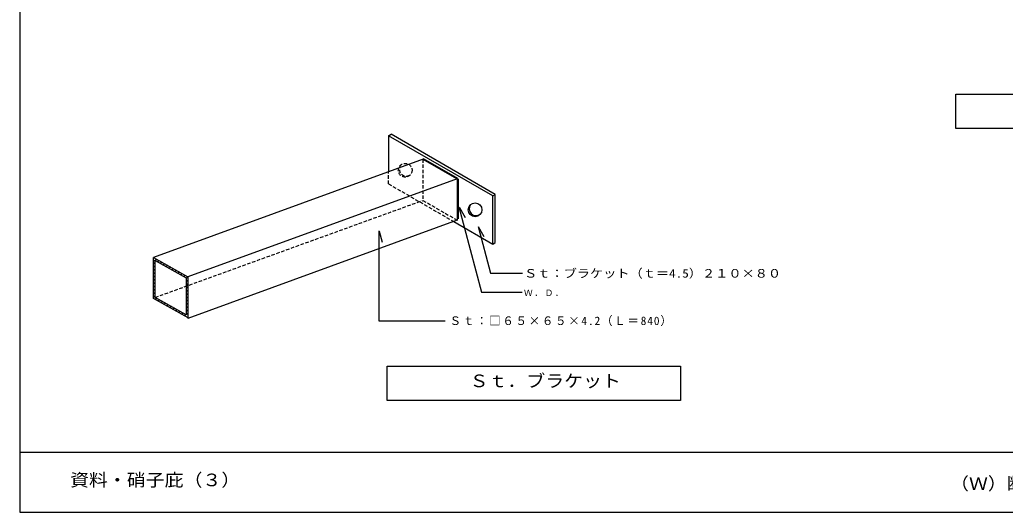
# Model space of a CAD drawing. Units: millimetres at full size, sheet at 1:2, with parts at other scales. Extents: x -1273 to 568, y -396 to 2866.
# Drawn here: x -550 to 138, y -396 to -53 of the extents above; entities that cross this region are included whole.
import ezdxf
from ezdxf.enums import TextEntityAlignment as Align

# ---------------------------------------------------------------- set-up
doc = ezdxf.new("R2010")
doc.units = ezdxf.units.MM
doc.header["$LTSCALE"] = 2
doc.linetypes.add('DASHED1', pattern=[1.8, 1.2, -0.6])
for name, color, linetype in [('0-0', 134, 'Continuous'), ('1-0', 7, 'Continuous'), ('2-0', 7, 'Continuous')]:
    doc.layers.add(name, color=color, linetype=linetype)
doc.styles.add('ＭＳ ゴシック', font='')
doc.styles.get('ＭＳ ゴシック').set_extended_font_data('MS Gothic')

msp = doc.modelspace()

# ---------------------------------------------------------------- linework, layer by layer
at = {"layer": '0-0'}
for p, q in [((-550, 402), (-550, -396)), ((-550, -354), (568, -354)), ((-550, -396), (568, -396))]:
    msp.add_line(p, q, dxfattribs=at)
at = {"layer": '1-0'}
for points in [[(103.34, -104.559), (308.037, -104.559), (308.037, -128.42), (103.34, -128.42)], [(-293.498, -294.187), (-88.8, -294.187), (-88.8, -318.047), (-293.498, -318.047)]]:
    msp.add_lwpolyline(points, close=True, dxfattribs=at)
at = {"layer": '2-0'}
for p, q in [((-292.655, -133.524), (-290.855, -132.485)), ((-219.909, -175.524), (-292.655, -133.524)), ((-292.655, -133.524), (-292.655, -158.7)), ((-218.109, -174.485), (-290.855, -132.485)), ((-268.364, -149.858), (-456.683, -218.401)), ((-244.655, -163.546), (-268.364, -149.858)), ((-244.655, -163.546), (-432.594, -231.95)), ((-244.655, -163.546), (-244.655, -192.475)), ((-219.909, -175.524), (-218.109, -174.485)), ((-219.909, -209.072), (-219.909, -175.524)), ((-218.109, -208.032), (-218.109, -174.485)), ((-243.051, -183.639), (-239.051, -190.567)), ((-244.655, -192.475), (-432.594, -260.879)), ((-247.109, -193.368), (-219.909, -209.072)), ((-230.093, -196.913), (-221.396, -229.371)), ((-230.093, -196.913), (-226.093, -203.842)), ((-299.111, -200.078), (-297.04, -207.805)), ((-219.909, -209.072), (-218.109, -208.032)), ((-456.726, -218.377), (-432.594, -231.95)), ((-456.726, -246.948), (-456.726, -218.377)), ((-454.353, -219.711), (-456.726, -221.082)), ((-455.438, -222.185), (-456.726, -222.929)), ((-455.446, -224.5), (-456.726, -225.239)), ((-455.446, -226.809), (-456.726, -227.548)), ((-455.446, -246.2), (-455.446, -220.565)), ((-455.446, -220.565), (-433.874, -232.699)), ((-452.732, -220.623), (-454.02, -221.367)), ((-450.706, -221.763), (-451.994, -222.507)), ((-448.68, -222.902), (-449.968, -223.646)), ((-446.654, -224.042), (-447.942, -224.786)), ((-444.628, -225.182), (-445.916, -225.926)), ((-442.601, -226.321), (-443.89, -227.065)), ((-455.446, -229.118), (-456.726, -229.857)), ((-455.446, -231.428), (-456.726, -232.167)), ((-455.446, -233.737), (-456.726, -234.476)), ((-441.518, -228.005), (-441.864, -228.205)), ((-440.575, -227.461), (-441.518, -228.005)), ((-438.549, -228.601), (-439.838, -229.344)), ((-436.523, -229.74), (-437.812, -230.484)), ((-434.497, -230.88), (-435.785, -231.624)), ((-433.874, -232.699), (-433.874, -258.339)), ((-432.594, -232.09), (-433.817, -232.797)), ((-432.594, -231.95), (-432.594, -260.879)), ((-221.396, -229.371), (-199.12, -229.371)), ((-455.446, -236.047), (-456.726, -236.786)), ((-455.446, -238.356), (-456.726, -239.095)), ((-455.446, -240.665), (-456.726, -241.404)), ((-432.594, -234.4), (-433.874, -235.139)), ((-432.594, -236.709), (-433.874, -237.448)), ((-432.594, -239.019), (-433.874, -239.758)), ((-455.446, -242.975), (-456.726, -243.714)), ((-455.446, -245.284), (-456.726, -246.023)), ((-432.495, -260.583), (-456.726, -246.948)), ((-454.223, -246.888), (-455.512, -247.631)), ((-433.874, -258.339), (-455.446, -246.2)), ((-432.594, -241.328), (-433.874, -242.067)), ((-432.594, -243.637), (-433.874, -244.376)), ((-432.594, -245.947), (-433.874, -246.686)), ((-452.198, -248.028), (-453.486, -248.771)), ((-450.172, -249.167), (-451.46, -249.911)), ((-448.146, -250.307), (-449.435, -251.051)), ((-446.121, -251.447), (-447.409, -252.191)), ((-444.095, -252.587), (-445.383, -253.331)), ((-442.069, -253.727), (-443.358, -254.471)), ((-432.594, -248.256), (-433.874, -248.995)), ((-432.594, -250.566), (-433.874, -251.305)), ((-432.594, -252.875), (-433.874, -253.614)), ((-440.044, -254.867), (-441.332, -255.611)), ((-438.018, -256.007), (-439.306, -256.751)), ((-435.992, -257.147), (-437.281, -257.89)), ((-432.594, -257.494), (-435.255, -259.03)), ((-432.594, -255.184), (-433.874, -255.923)), ((-432.594, -259.803), (-433.229, -260.17))]:
    msp.add_line(p, q, dxfattribs=at)
at = {"layer": '2-0', "color": 134}
for p, q in [((-268.647, -149.83), (-245.185, -163.375)), ((-268.472, -149.304), (-244.464, -163.165)), ((-244.654, -163.665), (-244.654, -192.036)), ((-244.129, -163.49), (-244.129, -191.511))]:
    msp.add_line(p, q, dxfattribs=at)
at = {"layer": '2-0', "linetype": 'DASHED1'}
for p, q in [((-292.655, -167.072), (-292.655, -158.7)), ((-292.655, -167.072), (-247.109, -193.368)), ((-455.446, -246.2), (-268.655, -178.619))]:
    msp.add_line(p, q, dxfattribs=at)
msp.add_lwpolyline([(-268.655, -149.997), (-268.655, -178.619), (-244.655, -192.475)], dxfattribs=at)
at = {"layer": '2-0'}
for points in [[(-243.683, -183.007), (-227.749, -242.474), (-199.436, -242.474)], [(-299.483, -199.719), (-299.483, -262.592), (-253.032, -262.592)]]:
    msp.add_lwpolyline(points, dxfattribs=at)
at = {"layer": '2-0', "linetype": 'DASHED1'}
msp.add_circle((-281.007, -157.58), 4.8, dxfattribs=at)
at = {"layer": '2-0'}
msp.add_circle((-232.282, -185.154), 4.8, dxfattribs=at)
at = {"layer": '2-0', "linetype": 'DASHED1'}
msp.add_arc((-280.304, -156.872), 4.8, 141.19485, 309.26353, dxfattribs=at)
at = {"layer": '2-0'}
msp.add_arc((-231.58, -184.446), 4.8, 141.19485, 309.26353, dxfattribs=at)

# ---------------------------------------------------------------- texts
at = {"layer": '0-0', "color": 3, "style": 'ＭＳ ゴシック', "width": 1.1}
msp.add_text('（Ｗ）断面詳細図', height=8.798, dxfattribs=at).set_placement((99.209, -383.023), align=Align.BOTTOM_LEFT)
at = {"layer": '1-0', "style": 'ＭＳ ゴシック', "width": 1.15}
msp.add_text('Ｓｔ：ブラケット（ｔ＝4.5）２１０×８０', height=5.865, dxfattribs=at).set_placement((-198.056, -234.207), align=Align.BOTTOM_LEFT)
at = {"layer": '1-0', "color": 3, "style": 'ＭＳ ゴシック', "width": 1.1}
for s, p in [('Ｓｔ．ブラケット', (-236.093, -311.442)), ('資料・硝子庇（３）', (-514.884, -380.512))]:
    msp.add_text(s, height=8.798, dxfattribs=at).set_placement(p, align=Align.BOTTOM_LEFT)
at = {"layer": '1-0', "insert": (-250.012, -266.263), "char_height": 5.865, "attachment_point": 7, "style": 'ＭＳ ゴシック'}
msp.add_mtext('\\T1.15;Ｓｔ：□６５×６５×4.2（Ｌ＝840）', dxfattribs=at)
at = {"layer": '2-0', "insert": (-198.172, -245.269), "char_height": 4.399, "attachment_point": 7, "style": 'ＭＳ ゴシック'}
msp.add_mtext('\\T1.17;Ｗ．Ｄ．', dxfattribs=at)

doc.saveas('drawing.dxf')
